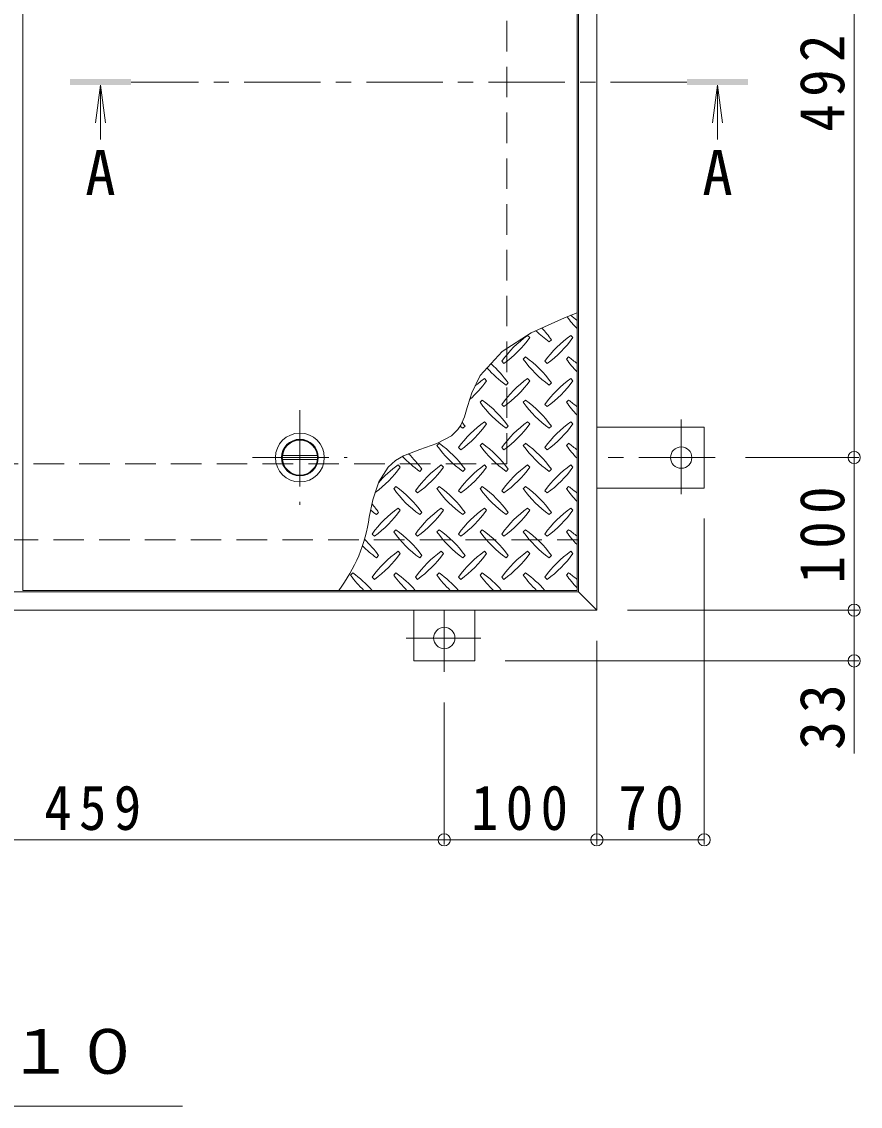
# Model space of a CAD drawing. Units: millimetres at full size, sheet at 1:10. Extents: x -2572 to 2730, y -1962 to 1888.
# Drawn here: x -1446 to -897, y 217 to 928 of the extents above; entities that cross this region are included whole.
import ezdxf
from ezdxf.enums import TextEntityAlignment as Align

# ---------------------------------------------------------------- set-up
doc = ezdxf.new("R2010")
doc.units = ezdxf.units.MM
doc.header["$LTSCALE"] = 10
doc.header["$PDMODE"] = 32
doc.header["$PDSIZE"] = 8
doc.linetypes.add('CHAIN1', pattern=[8, 5, -1, 1, -1])
doc.linetypes.add('DASHED2', pattern=[3, 2, -1])
for name, color, linetype, lineweight in [('0-1_躯体', 3, 'Continuous', 9), ('0-2_仕上', 134, 'Continuous', 5), ('0-3_建具', 4, 'Continuous', 9), ('0-4_その他', 7, 'Continuous', 9), ('0-5_寸法', 4, 'Continuous', 9), ('0-E', 3, 'CHAIN1', 9), ('0-F', 7, 'Continuous', 9)]:
    doc.layers.add(name, color=color, linetype=linetype, lineweight=lineweight)
doc.styles.add('ＭＳ ゴシック', font='')
doc.styles.get('ＭＳ ゴシック').set_extended_font_data('MS Gothic')

msp = doc.modelspace()

# ---------------------------------------------------------------- linework, layer by layer
at = {"layer": '0-1_躯体', "color": 2, "linetype": 'DASHED2'}
for p, q in [((-1128.64, 638.1), (-1128.64, 1138.1)), ((-2128.64, 638.1), (-1128.64, 638.1)), ((-2175.64, 588.1), (-1081.64, 588.1))]:
    msp.add_line(p, q, dxfattribs=at)
at = {"layer": '0-1_躯体'}
for p, q in [((-1069.64, 662.1), (-999.44, 662.1)), ((-999.44, 622.1), (-999.44, 662.1)), ((-1069.64, 622.1), (-999.44, 622.1)), ((-1189.64, 542.1), (-1189.64, 508.9)), ((-1149.64, 542.1), (-1149.64, 508.9)), ((-1149.64, 508.9), (-1189.64, 508.9))]:
    msp.add_line(p, q, dxfattribs=at)
at = {"layer": '0-2_仕上', "color": 3, "lineweight": 9}
for p, q in [((-1445.64, 555.1), (-1445.64, 1221.1)), ((-1082.64, 1221.1), (-1082.64, 555.1)), ((-1082.64, 555.1), (-1445.64, 555.1))]:
    msp.add_line(p, q, dxfattribs=at)
at = {"layer": '0-2_仕上'}
for p, q in [((-1113.59, 720.72), (-1115.01, 722.13)), ((-1100.86, 717.89), (-1099.45, 719.3)), ((-1085.31, 720.72), (-1086.72, 722.13)), ((-1131.98, 705.16), (-1130.56, 703.75)), ((-1116.42, 707.99), (-1117.83, 706.58)), ((-1103.69, 705.16), (-1102.28, 703.75)), ((-1088.14, 707.99), (-1089.55, 706.58)), ((-1141.88, 692.43), (-1143.29, 693.85)), ((-1129.15, 689.61), (-1127.73, 691.02)), ((-1113.59, 692.43), (-1115.01, 693.85)), ((-1100.86, 689.61), (-1099.45, 691.02)), ((-1085.31, 692.43), (-1086.72, 693.85)), ((-1144.7, 679.71), (-1146.12, 678.29)), ((-1131.98, 676.88), (-1130.56, 675.46)), ((-1116.42, 679.71), (-1117.83, 678.29)), ((-1103.69, 676.88), (-1102.28, 675.46)), ((-1088.14, 679.71), (-1089.55, 678.29)), ((-1157.43, 661.32), (-1156.02, 662.74)), ((-1141.88, 664.15), (-1143.29, 665.56)), ((-1129.15, 661.32), (-1127.73, 662.74)), ((-1113.59, 664.15), (-1115.01, 665.56)), ((-1100.86, 661.32), (-1099.45, 662.74)), ((-1085.31, 664.15), (-1086.72, 665.56)), ((-1172.99, 651.42), (-1174.4, 650.01)), ((-1160.26, 648.59), (-1158.85, 647.18)), ((-1144.7, 651.42), (-1146.12, 650.01)), ((-1131.98, 648.59), (-1130.56, 647.18)), ((-1116.42, 651.42), (-1117.83, 650.01)), ((-1103.69, 648.59), (-1102.28, 647.18)), ((-1088.14, 651.42), (-1089.55, 650.01)), ((-1198.44, 635.86), (-1199.86, 637.28)), ((-1185.72, 633.04), (-1184.3, 634.45)), ((-1170.16, 635.86), (-1171.57, 637.28)), ((-1157.43, 633.04), (-1156.02, 634.45)), ((-1141.88, 635.86), (-1143.29, 637.28)), ((-1129.15, 633.04), (-1127.73, 634.45)), ((-1113.59, 635.86), (-1115.01, 637.28)), ((-1100.86, 633.04), (-1099.45, 634.45)), ((-1085.31, 635.86), (-1086.72, 637.28)), ((-1201.27, 623.14), (-1202.69, 621.72)), ((-1188.55, 620.31), (-1187.13, 618.89)), ((-1172.99, 623.14), (-1174.4, 621.72)), ((-1160.26, 620.31), (-1158.85, 618.89)), ((-1144.7, 623.14), (-1146.12, 621.72)), ((-1131.98, 620.31), (-1130.56, 618.89)), ((-1116.42, 623.14), (-1117.83, 621.72)), ((-1103.69, 620.31), (-1102.28, 618.89)), ((-1088.14, 623.14), (-1089.55, 621.72)), ((-1214, 604.75), (-1212.59, 606.17)), ((-1198.44, 607.58), (-1199.86, 609)), ((-1185.72, 604.75), (-1184.3, 606.17)), ((-1170.16, 607.58), (-1171.57, 609)), ((-1157.43, 604.75), (-1156.02, 606.17)), ((-1141.88, 607.58), (-1143.29, 609)), ((-1129.15, 604.75), (-1127.73, 606.17)), ((-1113.59, 607.58), (-1115.01, 609)), ((-1100.86, 604.75), (-1099.45, 606.17)), ((-1085.31, 607.58), (-1086.72, 609)), ((-1216.83, 592.02), (-1215.41, 590.61)), ((-1201.27, 594.85), (-1202.69, 593.44)), ((-1188.54, 592.02), (-1187.13, 590.61)), ((-1172.99, 594.85), (-1174.4, 593.44)), ((-1160.26, 592.02), (-1158.85, 590.61)), ((-1144.7, 594.85), (-1146.12, 593.44)), ((-1131.98, 592.02), (-1130.56, 590.61)), ((-1116.42, 594.85), (-1117.83, 593.44)), ((-1103.69, 592.02), (-1102.28, 590.61)), ((-1088.14, 594.85), (-1089.55, 593.44)), ((-1214, 576.47), (-1212.59, 577.88)), ((-1198.44, 579.3), (-1199.86, 580.71)), ((-1185.72, 576.47), (-1184.3, 577.88)), ((-1170.16, 579.3), (-1171.57, 580.71)), ((-1157.43, 576.47), (-1156.02, 577.88)), ((-1141.88, 579.3), (-1143.29, 580.71)), ((-1129.15, 576.47), (-1127.73, 577.88)), ((-1113.59, 579.3), (-1115.01, 580.71)), ((-1100.86, 576.47), (-1099.45, 577.88)), ((-1085.31, 579.3), (-1086.72, 580.71)), ((-1229.56, 566.57), (-1230.97, 565.15)), ((-1216.83, 563.74), (-1215.41, 562.33)), ((-1201.27, 566.57), (-1202.69, 565.15)), ((-1188.54, 563.74), (-1187.13, 562.33)), ((-1172.99, 566.57), (-1174.4, 565.15)), ((-1160.26, 563.74), (-1158.85, 562.33)), ((-1144.7, 566.57), (-1146.12, 565.15)), ((-1131.98, 563.74), (-1130.56, 562.33)), ((-1116.42, 566.57), (-1117.83, 565.15)), ((-1103.69, 563.74), (-1102.28, 562.33)), ((-1088.14, 566.57), (-1089.55, 565.15))]:
    msp.add_line(p, q, dxfattribs=at)
at = {"layer": '0-2_仕上', "color": 2, "linetype": 'CHAIN1', "lineweight": 9}
for p, q in [((-1264.19, 673.1), (-1264.19, 611.1)), ((-1295.19, 642.1), (-1233.19, 642.1))]:
    msp.add_line(p, q, dxfattribs=at)
at = {"layer": '0-2_仕上', "color": 4, "lineweight": 9}
for p, q in [((-1252.75, 643.35), (-1275.62, 643.35)), ((-1252.75, 640.85), (-1275.62, 640.85))]:
    msp.add_line(p, q, dxfattribs=at)
at = {"layer": '0-2_仕上'}
msp.add_lwpolyline([(-1082.64, 737.01), (-1090.91, 733.68), (-1112.66, 723.73), (-1131.62, 711.56), (-1146.03, 695.79), (-1151.6, 684.43), (-1152.75, 680.95), (-1154.51, 674.81), (-1156.4, 668.81), (-1158.85, 663.34), (-1160.7, 660.56), (-1164.98, 656.44), (-1174.58, 651.34), (-1185.54, 647.45), (-1196.22, 643.26), (-1201.62, 640.1), (-1206.46, 635.72), (-1212.55, 626.1), (-1216.49, 614.51), (-1218.85, 603.08)], dxfattribs=at)
at = {"layer": '0-2_仕上', "color": 2, "lineweight": 9}
for radius in [16, 12, 11.75]:
    msp.add_circle((-1264.19, 642.1), radius, dxfattribs=at)
at = {"layer": '0-2_仕上', "color": 4, "lineweight": 9}
msp.add_circle((-1264.19, 642.1), 11.5, dxfattribs=at)
at = {"layer": '0-2_仕上'}
for centre, radius, start, end in [((-1030.51, 776.93), 72.5, 215.94795, 224.0249), ((-1130.21, 677.23), 72.5, 48.99213, 53.25279), ((-1058.79, 776.93), 72.5, 225.57452, 234.5273), ((-1158.49, 677.23), 72.5, 35.47258, 43.25978), ((-1072.93, 663.09), 72.5, 125.47256, 144.5273), ((-1172.63, 762.79), 72.5, 305.47272, 324.5273), ((-1044.65, 663.09), 72.5, 125.47256, 144.5273), ((-1144.35, 762.79), 72.5, 305.47272, 324.5273), ((-1186.78, 648.95), 72.5, 35.47258, 48.77962), ((-1058.79, 748.65), 72.5, 215.47272, 234.5273), ((-1158.49, 648.95), 72.5, 35.47258, 54.5273), ((-1030.51, 748.65), 72.5, 215.47272, 224.0249), ((-1130.21, 648.95), 72.5, 48.99213, 54.5273), ((-1087.07, 748.65), 72.5, 221.35275, 234.5273), ((-1200.92, 734.51), 72.5, 311.38763, 324.5273), ((-1101.22, 634.8), 72.5, 125.47256, 131.59831), ((-1072.93, 634.8), 72.5, 125.47256, 144.5273), ((-1172.63, 734.51), 72.5, 305.47272, 324.5273), ((-1044.65, 634.8), 72.5, 125.47256, 144.5273), ((-1144.35, 734.51), 72.5, 305.47272, 324.5273), ((-1087.07, 720.36), 72.5, 215.47272, 234.5273), ((-1186.78, 620.66), 72.5, 35.47258, 54.5273), ((-1058.79, 720.36), 72.5, 215.47272, 234.5273), ((-1158.49, 620.66), 72.5, 35.47258, 54.5273), ((-1030.51, 720.36), 72.5, 215.47272, 224.0249), ((-1130.21, 620.66), 72.5, 48.99213, 54.5273), ((-1101.22, 606.52), 72.5, 125.47256, 144.5273), ((-1115.36, 720.36), 72.5, 232.70831, 234.5273), ((-1200.92, 706.22), 72.5, 305.47272, 324.5273), ((-1215.06, 620.66), 72.5, 35.47258, 38.03572), ((-1072.93, 606.52), 72.5, 125.47256, 144.5273), ((-1172.63, 706.22), 72.5, 305.47272, 324.5273), ((-1044.65, 606.52), 72.5, 125.47256, 144.5273), ((-1144.35, 706.22), 72.5, 305.47272, 324.5273), ((-1115.36, 692.08), 72.5, 215.47272, 234.5273), ((-1215.06, 592.38), 72.5, 35.47258, 54.5273), ((-1087.07, 692.08), 72.5, 215.47272, 234.5273), ((-1186.78, 592.38), 72.5, 35.47258, 54.5273), ((-1058.79, 692.08), 72.5, 215.47272, 234.5273), ((-1158.49, 592.38), 72.5, 35.47258, 54.5273), ((-1030.51, 692.08), 72.5, 215.47272, 224.0249), ((-1130.21, 592.38), 72.5, 48.99213, 54.5273), ((-1143.64, 692.08), 72.5, 222.74814, 234.5273), ((-1243.35, 592.38), 72.5, 35.47258, 45.99713), ((-1257.49, 677.94), 72.5, 306.00705, 324.5273), ((-1157.79, 578.24), 72.5, 125.47256, 139.2924), ((-1129.5, 578.24), 72.5, 125.47256, 144.52728), ((-1229.2, 677.94), 72.5, 305.47272, 324.5273), ((-1101.22, 578.24), 72.5, 125.47256, 144.52728), ((-1200.92, 677.94), 72.5, 305.47272, 324.5273), ((-1072.93, 578.24), 72.5, 125.47256, 144.52728), ((-1172.63, 677.94), 72.5, 305.47272, 324.5273), ((-1044.65, 578.24), 72.5, 125.47256, 144.5273), ((-1144.35, 677.94), 72.5, 305.47272, 324.5273), ((-1143.64, 663.8), 72.5, 215.47272, 234.5273), ((-1243.35, 564.09), 72.5, 35.47258, 54.5273), ((-1115.36, 663.8), 72.5, 215.47272, 234.5273), ((-1215.06, 564.09), 72.5, 35.47258, 54.5273), ((-1087.07, 663.8), 72.5, 215.47272, 234.5273), ((-1186.78, 564.09), 72.5, 35.47258, 54.5273), ((-1058.79, 663.8), 72.5, 215.47272, 234.5273), ((-1158.49, 564.09), 72.5, 35.47258, 54.5273), ((-1030.51, 663.8), 72.5, 215.47272, 224.0249), ((-1130.21, 564.09), 72.5, 48.99213, 54.5273), ((-1271.63, 564.09), 72.5, 35.47258, 41.1628), ((-1171.93, 663.8), 72.5, 230.65677, 234.5273), ((-1157.79, 549.95), 72.5, 125.47256, 144.5273), ((-1257.49, 649.65), 72.5, 305.47272, 324.5273), ((-1129.5, 549.95), 72.5, 125.47256, 144.5273), ((-1229.2, 649.65), 72.5, 305.47272, 324.5273), ((-1101.22, 549.95), 72.5, 125.47256, 144.5273), ((-1200.92, 649.65), 72.5, 305.47272, 324.5273), ((-1072.93, 549.95), 72.5, 125.47256, 144.5273), ((-1172.63, 649.65), 72.5, 305.47272, 324.5273), ((-1044.65, 549.95), 72.5, 125.47256, 144.5273), ((-1144.35, 649.65), 72.5, 305.47272, 324.5273), ((-1320.04, 616.85), 102.13, 322.79805, 352.25462), ((-1143.64, 635.51), 72.5, 215.47272, 234.5273), ((-1243.35, 535.81), 72.5, 35.47258, 54.5273), ((-1115.36, 635.51), 72.5, 215.47272, 234.5273), ((-1215.06, 535.81), 72.5, 35.47258, 54.5273), ((-1087.07, 635.51), 72.5, 215.47272, 234.5273), ((-1186.78, 535.81), 72.5, 35.47258, 54.5273), ((-1058.79, 635.51), 72.5, 215.47272, 234.5273), ((-1158.49, 535.81), 72.5, 35.47258, 54.5273), ((-1030.51, 635.51), 72.5, 215.47272, 224.0249), ((-1130.21, 535.81), 72.5, 48.99213, 54.5273), ((-1171.93, 635.51), 72.5, 224.94598, 234.5273), ((-1271.63, 535.81), 72.5, 35.47258, 46.69856), ((-1157.79, 521.67), 72.5, 125.47256, 144.5273), ((-1257.49, 621.37), 72.5, 305.47272, 324.5273), ((-1129.5, 521.67), 72.5, 125.47256, 144.5273), ((-1229.2, 621.37), 72.5, 305.47272, 324.5273), ((-1101.22, 521.67), 72.5, 125.47256, 144.5273), ((-1200.92, 621.37), 72.5, 305.47272, 324.5273), ((-1072.93, 521.67), 72.5, 125.47256, 144.5273), ((-1172.63, 621.37), 72.5, 305.47272, 324.5273), ((-1044.65, 521.67), 72.5, 125.47256, 144.5273), ((-1144.35, 621.37), 72.5, 305.47272, 324.5273), ((-1171.93, 607.23), 72.5, 215.47272, 225.97511), ((-1271.63, 507.53), 72.5, 41.00789, 54.5273), ((-1143.64, 607.23), 72.5, 215.47272, 225.97511), ((-1243.35, 507.53), 72.5, 41.00789, 54.5273), ((-1115.36, 607.23), 72.5, 215.47272, 225.97511), ((-1215.06, 507.53), 72.5, 41.00789, 54.5273), ((-1087.07, 607.23), 72.5, 215.47272, 225.97511), ((-1186.78, 507.53), 72.5, 41.00789, 54.5273), ((-1058.79, 607.23), 72.5, 215.47272, 225.97511), ((-1158.49, 507.53), 72.5, 41.00789, 54.5273), ((-1030.51, 607.23), 72.5, 215.47272, 224.0249), ((-1130.21, 507.53), 72.5, 48.99213, 54.5273)]:
    msp.add_arc(centre, radius, start, end, dxfattribs=at)
at = {"layer": '0-3_建具'}
for p, q in [((-1069.64, 1234.1), (-1069.64, 542.1)), ((-1081.64, 1222.1), (-1081.64, 554.1)), ((-2175.64, 554.1), (-1081.64, 554.1)), ((-1069.64, 542.1), (-1081.64, 554.1)), ((-1069.64, 542.1), (-2187.64, 542.1))]:
    msp.add_line(p, q, dxfattribs=at)
at = {"layer": '0-4_その他'}
msp.add_line((-1341.14, 217.14), (-1916.14, 217.14), dxfattribs=at)
at = {"layer": '0-5_寸法', "linetype": 'CHAIN1'}
msp.add_line((-1010.64, 888.1), (-1374.79, 888.1), dxfattribs=at)
at = {"layer": '0-5_寸法'}
for p, q in [((-1394.79, 886.1), (-1398.05, 861.31)), ((-1394.79, 886.1), (-1394.79, 850.49)), ((-1394.79, 886.1), (-1391.53, 861.31)), ((-990.64, 886.1), (-993.91, 861.31)), ((-990.64, 886.1), (-987.38, 861.31)), ((-990.64, 886.1), (-990.64, 850.49))]:
    msp.add_line(p, q, dxfattribs=at)
at = {"layer": '0-5_寸法', "color": 7}
msp.add_line((-901.12, 508.9), (-901.12, 448.3), dxfattribs=at)
at = {"layer": '0-5_寸法'}
for points in [[(-1414.79, 886.1), (-1414.79, 890.1), (-1374.79, 886.1), (-1374.79, 890.1)], [(-970.64, 886.1), (-970.64, 890.1), (-1010.64, 886.1), (-1010.64, 890.1)]]:
    msp.add_solid(points, dxfattribs=at)
at = {"layer": '0-E'}
for p, q in [((-1014.44, 666.94), (-1014.44, 618.05)), ((-992.28, 642.1), (-1069.64, 642.1)), ((-1169.64, 501.74), (-1169.64, 542.1)), ((-1194.48, 523.9), (-1145.59, 523.9))]:
    msp.add_line(p, q, dxfattribs=at)
at = {"layer": '0-E', "linetype": 'Continuous'}
for centre in [(-1014.44, 642.1), (-1169.64, 523.9)]:
    msp.add_circle(centre, 7, dxfattribs=at)
at = {"layer": '0-F'}
for p, q in [((-901.12, 642.1), (-901.12, 1134.1)), ((-898.12, 642.1), (-972.28, 642.1)), ((-901.12, 642.1), (-901.12, 542.1)), ((-999.44, 388.71), (-999.44, 602.1)), ((-898.12, 542.1), (-1049.64, 542.1)), ((-901.12, 542.1), (-901.12, 508.9)), ((-1069.64, 388.71), (-1069.64, 522.1)), ((-898.12, 508.9), (-1129.64, 508.9)), ((-1169.64, 388.71), (-1169.64, 481.74)), ((-1628.64, 391.71), (-1169.64, 391.71)), ((-1169.64, 391.71), (-1069.64, 391.71)), ((-1069.64, 391.71), (-999.44, 391.71))]:
    msp.add_line(p, q, dxfattribs=at)
for p in [(-901.12, 642.1), (-901.12, 542.1), (-901.12, 508.9), (-1169.64, 391.71), (-1069.64, 391.71), (-999.44, 391.71)]:
    msp.add_point(p, dxfattribs=at)

# ---------------------------------------------------------------- texts
at = {"layer": '0-4_その他', "color": 2, "style": 'ＭＳ ゴシック', "width": 1.1}
msp.add_text('平面詳細図\u3000Ｓ＝１：１０', height=29.33, dxfattribs=at).set_placement((-1896.14, 229.64), align=Align.BOTTOM_LEFT)
at = {"layer": '0-5_寸法', "color": 2, "style": 'ＭＳ ゴシック'}
for p in [(-1404.79, 805.4), (-1000.64, 805.4)]:
    msp.add_text('A', height=29.33, dxfattribs=at).set_placement(p, align=Align.BOTTOM_LEFT)
at = {"layer": '0-F', "color": 2, "char_height": 29.33, "attachment_point": 7, "rotation": 90, "style": 'ＭＳ ゴシック'}
for s, insert in [('\\T1.27;\\W0.9;492', (-907.12, 855.6)), ('\\T1.27;\\W0.9;100', (-907.12, 559.6)), ('\\T1.27;\\W0.95;33', (-907.12, 450.6))]:
    msp.add_mtext(s, dxfattribs=dict(at, insert=insert))
at = {"layer": '0-F', "color": 2, "char_height": 29.33, "attachment_point": 7, "style": 'ＭＳ ゴシック'}
for s, insert in [('\\T1.27;\\W0.9;459', (-1431.64, 397.71)), ('\\T1.27;\\W0.9;100', (-1152.14, 397.71)), ('\\T1.27;\\W0.95;70', (-1055.79, 397.71))]:
    msp.add_mtext(s, dxfattribs=dict(at, insert=insert))

doc.saveas('drawing.dxf')
